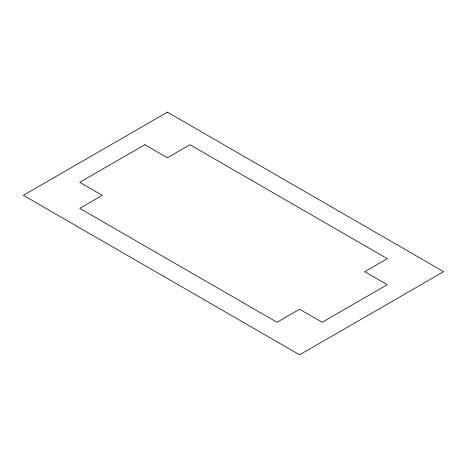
<?xml version="1.0" encoding="UTF-8"?>
<svg xmlns="http://www.w3.org/2000/svg" width="467" height="467" viewBox="0 0 467 467"><rect width="100%" height="100%" fill="white"/><g stroke="black" fill="none" stroke-linecap="round" stroke-linejoin="round"><path stroke-width="0.7" d="M167.396 112.173L23.35 195.334L299.604 354.827L443.65 271.666L167.396 112.173M144.846 144.723L79.729 182.317L102.279 195.334L79.729 208.358L277.054 322.277L299.604 309.259L322.154 322.277L387.271 284.683L364.721 271.666L387.271 258.642L189.946 144.723L167.396 157.741L144.846 144.723"/></g></svg>
